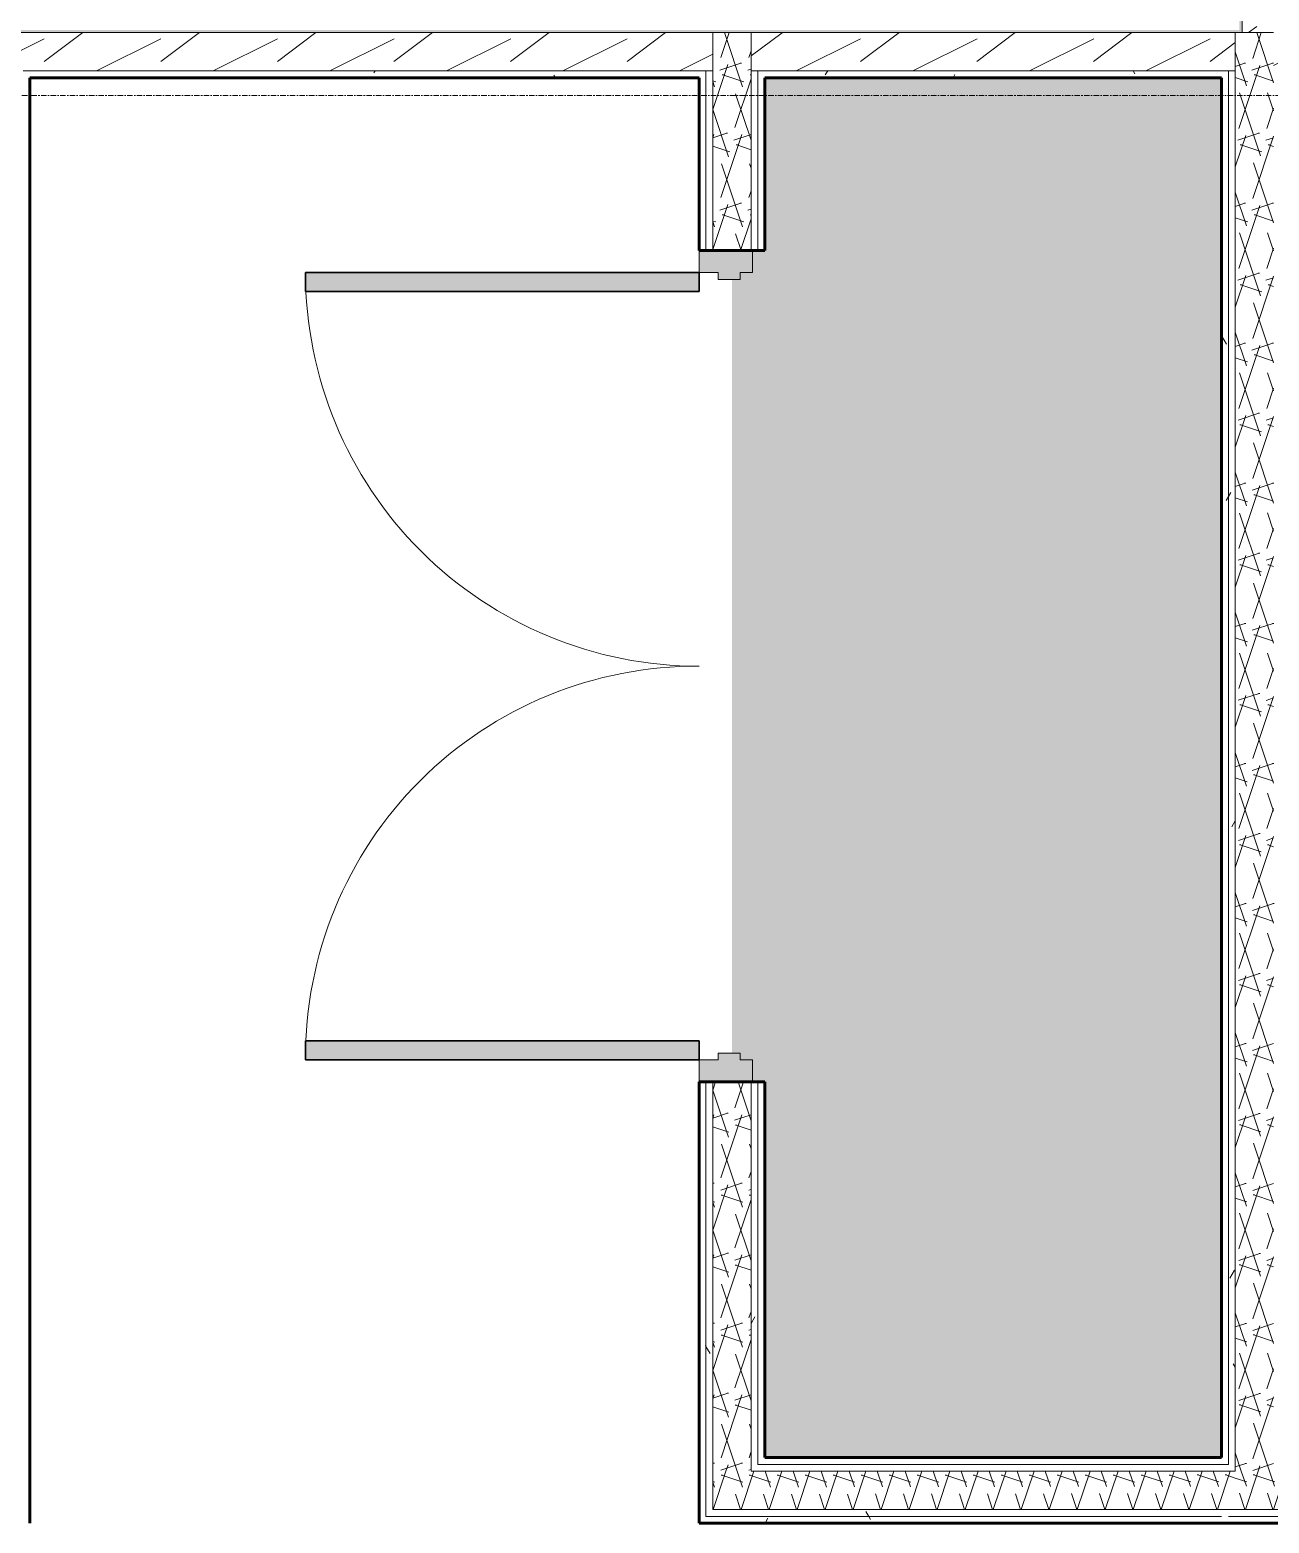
# Model space of a CAD drawing. Header units: inches. Extents: x -4105 to -1989, y 10980 to 12341.
# Drawn here: x -2634.9 to -2521.6, y 11716.6 to 11853.2 of the extents above; entities that cross this region are included whole.
import ezdxf

# ---------------------------------------------------------------- set-up
doc = ezdxf.new("R2010")
doc.units = ezdxf.units.IN
doc.header["$MEASUREMENT"] = 0
doc.linetypes.add('Grid Line 1_2_', pattern=[0.875, 0.5, -0.125, 0.125, -0.125])
for name, color, linetype, lineweight in [('0-1', 7, 'Continuous', 5), ('A-DOOR', 31, 'Continuous', 18), ('A-DOOR-1', 31, 'Continuous', 9), ('A-DOOR-2', 31, 'Continuous', 30), ('A-WALL', 113, 'Continuous', 18), ('A-WALL-2', 113, 'Continuous', 60), ('A-WALL-PATT-1', 111, 'Continuous', 9), ('I-WALL-2', 2, 'Continuous', 60), ('S-GRID-1', 1, 'Grid Line 1_2_', 9)]:
    doc.layers.add(name, color=color, linetype=linetype, lineweight=lineweight)
doc.layers.add('A-AREA-PATT-1', color=7, linetype='Continuous', lineweight=9, transparency=1)
pattern_1 = [(216.87, (4.265, 10.662), (31.9871619, 21.32545714), [5.331, -47.981]), (206.565, (10.662, 7.464), (-10.662476, -10.6620098), [11.921, -11.921]), (198.435, (10.662, 2.132), (-21.32449365, -10.6625869), [6.744, -26.974])]
pattern_2 = [(0, (0, 0), (20.48, 5.12), [0.845, -14.515, 0.845, -14.515, -81.92]), (0, (0, 0), (20.48, 5.12), [-30.72, 0.845, -29.875, 0.845, -14.515, -35.84]), (0, (0, 0), (20.48, 5.12), [-76.8, 0.845, -9.395, 0.845, -24.755]), (120, (7.68, 2.56), (-14.67405, 15.1762003), [0.845, -14.515, 0.845, -14.515, -81.92]), (120, (7.68, 2.56), (-14.67405, 15.1762003), [-30.72, 0.845, -29.875, 0.845, -14.515, -35.84]), (120, (7.68, 2.56), (-14.67405, 15.1762003), [-76.8, 0.845, -9.395, 0.845, -24.755]), (240, (10.24, 12.8), (-5.80595, -20.2962003), [0.845, -14.515, 0.845, -14.515, -81.92]), (240, (10.24, 12.8), (-5.80595, -20.2962003), [-30.72, 0.845, -29.875, 0.845, -14.515, -35.84]), (240, (10.24, 12.8), (-5.80595, -20.2962003), [-76.8, 0.845, -9.395, 0.845, -24.755])]
pattern_3 = [(161.57, (0.32, 0.32), (-2.560496185, -0.000537386), [0, -18.214, 2.022, 0]), (18.43, (-0.32, 0.32), (-2.560496185, 0.000537386), [0, -18.214, 2.022, 0]), (108.43, (0.32, 0.32), (1.27922091, -6.400876726), [6.07, -14.166]), (71.57, (-0.32, 0.32), (1.27922091, 6.400876726), [6.07, -14.166])]

# ---------------------------------------------------------------- blocks, each defined once
blk = doc.blocks.new('CTR - 1st Phase - Shell_rvt-1-ENLARGED FLOOR PLAN - 2ND FLOOR PLAN - EAST')
at = {"layer": 'S-GRID-1'}
blk.add_line((-1989.4, 11847.19), (-4072.56, 11847.19), dxfattribs=at)
blk = doc.blocks.new('Flush-Double-Door-Adj_swing-w_handle_2100 - 3_-0_ x 7_-0_-1994204-ENLARGED FLOOR PLAN - 2ND FLOOR PLAN - EAST')
at = {"layer": 'A-DOOR'}
h = blk.add_hatch(color=256, dxfattribs=at)
h.paths.add_polyline_path([(38, -1.75), (38, 1.875), (36, 1.875), (36, 0.75), (35.375, 0.75), (35.375, -1.25), (36, -1.25), (36, -3), (38, -3), (38, -2.375)], flags=0)
h.paths.add_polyline_path([(-35.375, 0.75), (-36, 0.75), (-36, 1.875), (-38, 1.875), (-38, -3), (-36, -3), (-36, -1.25), (-35.375, -1.25)], flags=0)
for points in [[(-34.25, -39), (-34.25, -3), (-36, -3), (-36, -39)], [(36, -32.782), (36, -3), (34.25, -3), (34.25, -39), (36, -39)]]:
    blk.add_hatch(color=256, dxfattribs=at).paths.add_polyline_path(points, flags=0)
at = {"layer": 'A-DOOR-1'}
for p, q in [((-38, 1.875), (-36, 1.875)), ((-38, -3), (-38, 1.875)), ((-36, 1.875), (-36, 0.75)), ((36, 1.875), (38, 1.875)), ((36, 0.75), (36, 1.875)), ((38, 1.875), (38, -3)), ((-36, 0.75), (-35.375, 0.75)), ((-35.375, 0.75), (-35.375, -1.25)), ((35.375, -1.25), (35.375, 0.75)), ((35.375, 0.75), (36, 0.75)), ((-36, -1.25), (-36, -3)), ((-35.375, -1.25), (-36, -1.25)), ((36, -1.25), (35.375, -1.25)), ((36, -3), (36, -1.25)), ((-36, -3), (-38, -3)), ((-34.25, -3), (-36, -3)), ((-36, -3), (-36, -39)), ((-34.25, -39), (-34.25, -3)), ((34.25, -3), (36, -3)), ((34.25, -39), (34.25, -3)), ((36, -3), (36, -39)), ((38, -3), (36, -3)), ((-36, -39), (-34.25, -39)), ((36, -39), (34.25, -39))]:
    blk.add_line(p, q, dxfattribs=at)
for centre, radius, start, end in [((-36, -3), 36, 270, 0), ((35.775, -3.225), 35.776, 179.64034, 270.35966)]:
    blk.add_arc(centre, radius, start, end, dxfattribs=at)
at = {"layer": 'A-DOOR-2'}
for p, q in [((-36, -3), (-34.25, -3)), ((-36, -39), (-36, -3)), ((-34.25, -3), (-34.25, -39)), ((34.25, -39), (34.25, -3)), ((34.25, -3), (36, -3)), ((36, -3), (36, -39)), ((-34.25, -39), (-36, -39)), ((36, -39), (34.25, -39))]:
    blk.add_line(p, q, dxfattribs=at)

msp = doc.modelspace()

# ---------------------------------------------------------------- hatches: boundary and pattern name
at = {"layer": 'A-AREA-PATT-1'}
msp.add_hatch(color=256, dxfattribs=at).paths.add_polyline_path([(-2527.17, 11722.64), (-2525.95, 11722.64), (-2525.95, 11848.81), (-2567.72, 11848.81), (-2567.72, 11833), (-2568.85, 11833), (-2568.85, 11831), (-2569.97, 11831), (-2569.97, 11830.38), (-2570.72, 11830.38), (-2570.72, 11759.63), (-2569.97, 11759.63), (-2569.97, 11759), (-2568.85, 11759), (-2568.85, 11757), (-2567.72, 11757), (-2567.72, 11722.64), (-2530.85, 11722.64)], flags=0)
at = {"layer": 'A-WALL'}
for points in [[(-2524.26, 11852.94), (-2524.07, 11852.94), (-2524.07, 12076.46), (-2524.32, 12076.46), (-2524.32, 11852.94)], [(-2636.32, 11852.94), (-2524.32, 11852.94), (-2524.32, 11853.19), (-2636.32, 11853.19)]]:
    msp.add_hatch(color=256, dxfattribs=at).paths.add_polyline_path(points, flags=0)
at = {"layer": 'A-WALL-PATT-1'}
h = msp.add_hatch(dxfattribs=at)
h.set_pattern_fill('FP_2', color=256, style=0, pattern_type=2)
h.set_pattern_definition(pattern_1)
h.paths.add_polyline_path([(-2520.57, 11849.44), (-2520.57, 12076.46), (-2524.07, 12076.46), (-2524.07, 11852.94), (-2521.2, 11852.94), (-2521.2, 11849.44)], flags=0)
h = msp.add_hatch(dxfattribs=at)
h.set_pattern_fill('FP_2', color=256, style=0, pattern_type=2)
h.set_pattern_definition(pattern_1)
h.paths.add_polyline_path([(-2635.55, 11849.44), (-2572.47, 11849.44), (-2572.47, 11852.94), (-2636.17, 11852.94), (-2636.17, 11849.44)], flags=0)
h.paths.add_polyline_path([(-2525.32, 11849.44), (-2524.7, 11849.45), (-2524.7, 11852.94), (-2568.97, 11852.93), (-2568.97, 11849.44), (-2527.17, 11849.44)], flags=0)
h = msp.add_hatch(dxfattribs=at)
h.set_pattern_fill('FP_4', color=256, style=0, pattern_type=2)
h.set_pattern_definition(pattern_3)
h.paths.add_polyline_path([(-2572.47, 11721.39), (-2568.97, 11721.39), (-2568.97, 11757), (-2572.47, 11757), (-2572.47, 11722.01)], flags=0)
h.paths.add_polyline_path([(-2568.97, 11833), (-2568.97, 11852.94), (-2572.47, 11852.94), (-2572.47, 11833)], flags=0)
h = msp.add_hatch(dxfattribs=at)
h.set_pattern_fill('FP_4', color=256, style=0, pattern_type=2)
h.set_pattern_definition(pattern_3)
h.paths.add_polyline_path([(-2524.69, 11721.39), (-2521.2, 11721.39), (-2521.2, 11852.94), (-2524.7, 11852.94), (-2524.7, 11721.39)], flags=0)
h = msp.add_hatch(dxfattribs=at)
h.set_pattern_fill('FP_1', color=256, style=0, pattern_type=2)
h.set_pattern_definition(pattern_2)
h.paths.add_polyline_path([(-2635.55, 11848.81), (-2573.1, 11848.81), (-2573.1, 11849.44), (-2635.55, 11849.44)], flags=0)
h.paths.add_polyline_path([(-2542.44, 11848.81), (-2525.32, 11848.81), (-2525.32, 11849.44), (-2568.35, 11849.44), (-2568.35, 11848.81), (-2567.72, 11848.81)], flags=0)
h = msp.add_hatch(dxfattribs=at)
h.set_pattern_fill('FP_1', color=256, style=0, pattern_type=2)
h.set_pattern_definition(pattern_2)
h.paths.add_polyline_path([(-2573.1, 11717.26), (-2573.1, 11757), (-2573.72, 11757), (-2573.72, 11717.26), (-2573.21, 11717.26)], flags=0)
h.paths.add_polyline_path([(-2573.1, 11833), (-2573.1, 11848.81), (-2573.72, 11848.81), (-2573.72, 11833)], flags=0)
h = msp.add_hatch(dxfattribs=at)
h.set_pattern_fill('FP_1', color=256, style=0, pattern_type=2)
h.set_pattern_definition(pattern_2)
h.paths.add_polyline_path([(-2573.1, 11717.89), (-2572.47, 11717.89), (-2572.47, 11757), (-2573.1, 11757), (-2573.1, 11719.27)], flags=0)
h.paths.add_polyline_path([(-2572.47, 11833), (-2572.47, 11849.44), (-2573.1, 11849.44), (-2573.1, 11833), (-2572.97, 11833)], flags=0)
h = msp.add_hatch(dxfattribs=at)
h.set_pattern_fill('FP_1', color=256, style=0, pattern_type=2)
h.set_pattern_definition(pattern_2)
h.paths.add_polyline_path([(-2568.97, 11722.01), (-2568.35, 11722.01), (-2568.35, 11757), (-2568.97, 11757), (-2568.97, 11722.64)], flags=0)
h.paths.add_polyline_path([(-2568.35, 11833), (-2568.35, 11849.44), (-2568.97, 11849.44), (-2568.97, 11833)], flags=0)
h = msp.add_hatch(dxfattribs=at)
h.set_pattern_fill('FP_1', color=256, style=0, pattern_type=2)
h.set_pattern_definition(pattern_2)
h.paths.add_polyline_path([(-2525.32, 11722.01), (-2525.32, 11848.81), (-2525.95, 11848.81), (-2525.95, 11722.01)], flags=0)
h = msp.add_hatch(dxfattribs=at)
h.set_pattern_fill('FP_1', color=256, style=0, pattern_type=2)
h.set_pattern_definition(pattern_2)
h.paths.add_polyline_path([(-2524.73, 11721.39), (-2524.7, 11721.39), (-2524.7, 11849.44), (-2525.32, 11849.44), (-2525.32, 11721.39)], flags=0)
h = msp.add_hatch(dxfattribs=at)
h.set_pattern_fill('FP_4', color=256, style=0, pattern_type=2)
h.set_pattern_definition(pattern_3)
h.paths.add_polyline_path([(-2524.7, 11717.89), (-2524.7, 11721.39), (-2572.47, 11721.39), (-2572.47, 11717.89), (-2525.32, 11717.89)], flags=0)
h = msp.add_hatch(dxfattribs=at)
h.set_pattern_fill('FP_4', color=256, style=0, pattern_type=2)
h.set_pattern_definition(pattern_3)
h.paths.add_polyline_path([(-2515.89, 11717.89), (-2512.39, 11721.39), (-2524.7, 11721.39), (-2524.7, 11717.89), (-2517.66, 11717.89)], flags=0)
h = msp.add_hatch(dxfattribs=at)
h.set_pattern_fill('FP_1', color=256, style=0, pattern_type=2)
h.set_pattern_definition(pattern_2)
h.paths.add_polyline_path([(-2525.95, 11717.26), (-2525.32, 11717.26), (-2525.32, 11717.89), (-2573.1, 11717.89), (-2573.1, 11717.26), (-2542.44, 11717.26)], flags=0)
h = msp.add_hatch(dxfattribs=at)
h.set_pattern_fill('FP_1', color=256, style=0, pattern_type=2)
h.set_pattern_definition(pattern_2)
h.paths.add_polyline_path([(-2542.44, 11716.64), (-2525.95, 11716.64), (-2525.95, 11717.26), (-2573.72, 11717.26), (-2573.72, 11716.64), (-2568.97, 11716.64)], flags=0)

# ---------------------------------------------------------------- linework, layer by layer
at = {"layer": 'A-WALL'}
for p, q in [((-2524.07, 11852.94), (-2524.07, 12076.46)), ((-2639.67, 11852.94), (-2521.2, 11852.94)), ((-2572.47, 11852.94), (-2572.47, 11833)), ((-2568.97, 11852.94), (-2568.97, 11833)), ((-2524.7, 11852.94), (-2524.7, 11721.39)), ((-2635.55, 11849.44), (-2572.47, 11849.44)), ((-2573.1, 11849.44), (-2573.1, 11833)), ((-2568.97, 11849.44), (-2525.32, 11849.44)), ((-2568.35, 11849.44), (-2568.35, 11833)), ((-2525.32, 11849.44), (-2524.7, 11849.44)), ((-2525.32, 11849.44), (-2525.32, 11722.01)), ((-2573.1, 11757), (-2573.1, 11717.26)), ((-2572.47, 11757), (-2572.47, 11717.89)), ((-2568.97, 11757), (-2568.97, 11721.39)), ((-2568.35, 11757), (-2568.35, 11722.01)), ((-2568.35, 11722.01), (-2525.32, 11722.01)), ((-2568.97, 11721.39), (-2524.7, 11721.39)), ((-2572.47, 11717.89), (-2510.94, 11717.89)), ((-2573.1, 11717.26), (-2525.95, 11717.26)), ((-2510.68, 11717.26), (-2525.32, 11717.26))]:
    msp.add_line(p, q, dxfattribs=at)
at = {"layer": 'A-WALL-2'}
for p, q in [((-2634.92, 11848.81), (-2573.72, 11848.81)), ((-2567.72, 11848.81), (-2525.95, 11848.81))]:
    msp.add_line(p, q, dxfattribs=at)
at = {"layer": 'I-WALL-2'}
for p, q in [((-2634.92, 11716.64), (-2634.92, 11848.81)), ((-2573.72, 11848.81), (-2573.72, 11833)), ((-2567.72, 11833), (-2567.72, 11848.81)), ((-2525.95, 11848.81), (-2525.95, 11722.64)), ((-2573.72, 11833), (-2567.72, 11833)), ((-2567.72, 11757), (-2573.72, 11757)), ((-2573.72, 11757), (-2573.72, 11716.64)), ((-2567.72, 11722.64), (-2567.72, 11757)), ((-2525.95, 11722.64), (-2567.72, 11722.64)), ((-2573.72, 11716.64), (-2510.42, 11716.64))]:
    msp.add_line(p, q, dxfattribs=at)

# ---------------------------------------------------------------- block references
at = {"layer": '0-1'}
msp.add_blockref('CTR - 1st Phase - Shell_rvt-1-ENLARGED FLOOR PLAN - 2ND FLOOR PLAN - EAST', (0, 0), dxfattribs=at)
at = {"layer": 'A-DOOR', "rotation": 269.9999999999958}
msp.add_blockref('Flush-Double-Door-Adj_swing-w_handle_2100 - 3_-0_ x 7_-0_-1994204-ENLARGED FLOOR PLAN - 2ND FLOOR PLAN - EAST', (-2570.72, 11795), dxfattribs=at)

doc.saveas('drawing.dxf')
